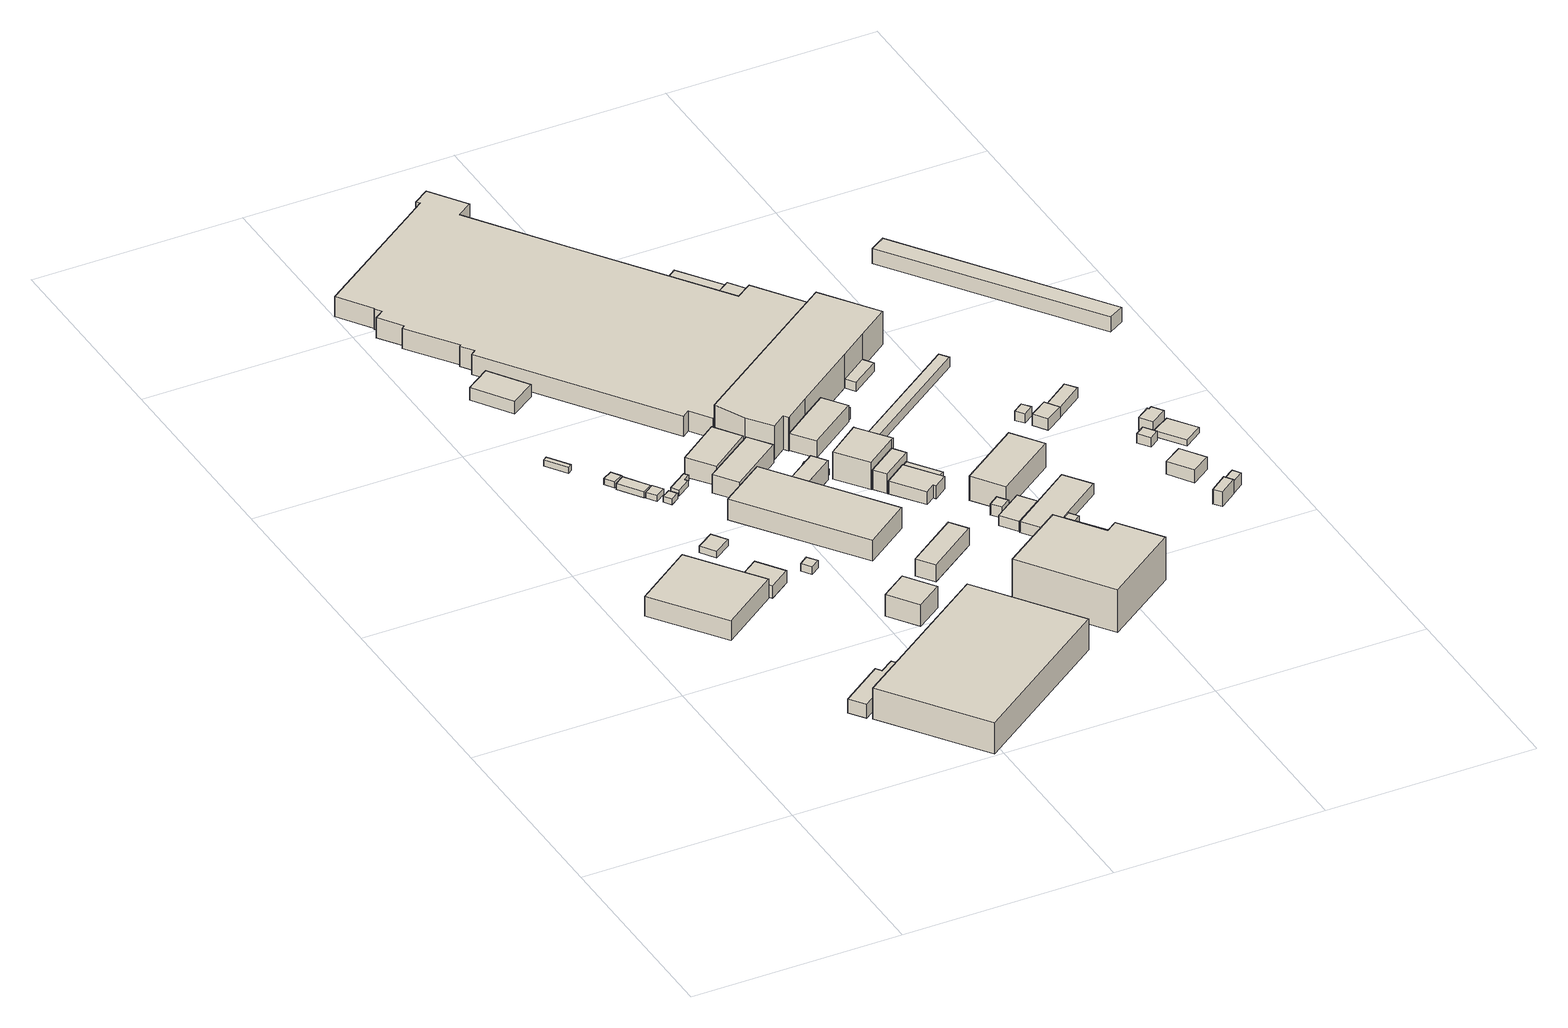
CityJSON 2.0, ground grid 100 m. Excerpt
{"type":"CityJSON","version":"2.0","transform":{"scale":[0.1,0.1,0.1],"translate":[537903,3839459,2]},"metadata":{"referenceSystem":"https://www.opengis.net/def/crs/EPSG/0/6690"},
"CityObjects":{
"building1":{"type":"Building","attributes":{"計測周辺長":151.39,"1/2500図郭":34,"区名":"西淀川区","町丁目名称":"中島２丁目","街区番号":9,"class":"3001","usage":"431","measuredHeight":9.9,"storeysAboveGround":1,"BuildingDetailAttribute.buildingRoofEdgeArea":1424.56,"BuildingDetailAttribute.buildingStructureType":"610","BuildingDetailAttribute.buildingStructureOrgType":"2","BuildingDetailAttribute.detailedUsage":"1720","BuildingDetailAttribute.specifiedBuildingCoverageRate":0.6,"BuildingDetailAttribute.surveyYear":2017,"BuildingHighTideRiskAttribute.description":"1","BuildingHighTideRiskAttribute.rank":"2","BuildingHighTideRiskAttribute.depth":2.46,"BuildingIDAttribute.prefecture":"27","BuildingIDAttribute.city":"27113"},"geometry":[{"type":"Solid","lod":"1","boundaries":[[[[0,1,2,3,4,5]],[[4,6,7,5]],[[3,8,6,4]],[[2,9,8,3]],[[1,10,9,2]],[[0,11,10,1]],[[5,7,11,0]],[[6,8,9,10,11,7]]]]}]},
"building2":{"type":"Building","attributes":{"計測周辺長":98.27,"1/2500図郭":34,"区名":"西淀川区","町丁目名称":"中島２丁目","街区番号":9,"class":"3001","usage":"431","measuredHeight":7,"storeysAboveGround":2,"BuildingDetailAttribute.buildingRoofEdgeArea":307.87,"BuildingDetailAttribute.buildingStructureType":"610","BuildingDetailAttribute.buildingStructureOrgType":"2","BuildingDetailAttribute.detailedUsage":"1720","BuildingDetailAttribute.specifiedBuildingCoverageRate":0.6,"BuildingDetailAttribute.surveyYear":2017,"BuildingHighTideRiskAttribute.description":"1","BuildingHighTideRiskAttribute.rank":"2","BuildingHighTideRiskAttribute.depth":2.89,"BuildingIDAttribute.prefecture":"27","BuildingIDAttribute.city":"27113"},"geometry":[{"type":"Solid","lod":"1","boundaries":[[[[12,13,14,15,16,17]],[[16,18,19,17]],[[15,20,18,16]],[[14,21,20,15]],[[13,22,21,14]],[[12,23,22,13]],[[17,19,23,12]],[[18,20,21,22,23,19]]]]}]},
"building3":{"type":"Building","attributes":{"計測周辺長":28.33,"1/2500図郭":34,"区名":"西淀川区","町丁目名称":"中島２丁目","街区番号":9,"class":"3003","usage":"431","measuredHeight":5.4,"storeysAboveGround":1,"BuildingDetailAttribute.buildingRoofEdgeArea":43.16,"BuildingDetailAttribute.buildingStructureType":"610","BuildingDetailAttribute.buildingStructureOrgType":"2","BuildingDetailAttribute.detailedUsage":"1720","BuildingDetailAttribute.specifiedBuildingCoverageRate":0.6,"BuildingDetailAttribute.surveyYear":2017,"BuildingHighTideRiskAttribute.description":"1","BuildingHighTideRiskAttribute.rank":"2","BuildingHighTideRiskAttribute.depth":2.41,"BuildingIDAttribute.prefecture":"27","BuildingIDAttribute.city":"27113"},"geometry":[{"type":"Solid","lod":"1","boundaries":[[[[24,25,26,27]],[[26,28,29,27]],[[25,30,28,26]],[[24,31,30,25]],[[27,29,31,24]],[[28,30,31,29]]]]}]},
"building4":{"type":"Building","attributes":{"class":"3003","BuildingDetailAttribute.specifiedBuildingCoverageRate":0.6,"BuildingDetailAttribute.surveyYear":2017,"BuildingHighTideRiskAttribute.description":"1","BuildingHighTideRiskAttribute.rank":"2","BuildingHighTideRiskAttribute.depth":2.44,"BuildingIDAttribute.prefecture":"27","BuildingIDAttribute.city":"27113"},"geometry":[{"type":"Solid","lod":"1","boundaries":[[[[32,33,34,35]],[[34,36,37,35]],[[33,38,36,34]],[[32,39,38,33]],[[35,37,39,32]],[[36,38,39,37]]]]}]},
"building5":{"type":"Building","attributes":{"class":"3003","measuredHeight":6.2,"BuildingDetailAttribute.specifiedBuildingCoverageRate":0.6,"BuildingDetailAttribute.surveyYear":2017,"BuildingHighTideRiskAttribute.description":"1","BuildingHighTideRiskAttribute.rank":"2","BuildingHighTideRiskAttribute.depth":2.43,"BuildingIDAttribute.prefecture":"27","BuildingIDAttribute.city":"27113"},"geometry":[{"type":"Solid","lod":"1","boundaries":[[[[40,41,42,43]],[[42,44,45,43]],[[41,46,44,42]],[[40,47,46,41]],[[43,45,47,40]],[[44,46,47,45]]]]}]},
"building6":{"type":"Building","attributes":{"計測周辺長":37,"1/2500図郭":34,"区名":"西淀川区","町丁目名称":"中島２丁目","街区番号":9,"class":"3001","usage":"401","measuredHeight":3.3,"storeysAboveGround":1,"BuildingDetailAttribute.buildingRoofEdgeArea":84.73,"BuildingDetailAttribute.buildingStructureType":"610","BuildingDetailAttribute.buildingStructureOrgType":"2","BuildingDetailAttribute.detailedUsage":"1310","BuildingDetailAttribute.specifiedBuildingCoverageRate":0.6,"BuildingDetailAttribute.surveyYear":2017,"BuildingHighTideRiskAttribute.description":"1","BuildingHighTideRiskAttribute.rank":"2","BuildingHighTideRiskAttribute.depth":2.59,"BuildingIDAttribute.prefecture":"27","BuildingIDAttribute.city":"27113"},"geometry":[{"type":"Solid","lod":"1","boundaries":[[[[48,49,50,51]],[[50,52,53,51]],[[49,54,52,50]],[[48,55,54,49]],[[51,53,55,48]],[[52,54,55,53]]]]}]},
"building7":{"type":"Building","attributes":{"class":"3001","BuildingDetailAttribute.specifiedBuildingCoverageRate":0.6,"BuildingDetailAttribute.surveyYear":2017,"BuildingHighTideRiskAttribute.description":"1","BuildingHighTideRiskAttribute.rank":"2","BuildingHighTideRiskAttribute.depth":2.64,"BuildingIDAttribute.prefecture":"27","BuildingIDAttribute.city":"27113"},"geometry":[{"type":"Solid","lod":"1","boundaries":[[[[56,57,58,59]],[[58,60,61,59]],[[57,62,60,58]],[[56,63,62,57]],[[59,61,63,56]],[[60,62,63,61]]]]}]},
"building8":{"type":"Building","attributes":{"class":"3001","BuildingDetailAttribute.specifiedBuildingCoverageRate":0.6,"BuildingDetailAttribute.surveyYear":2017,"BuildingHighTideRiskAttribute.description":"1","BuildingHighTideRiskAttribute.rank":"2","BuildingHighTideRiskAttribute.depth":2.61,"BuildingIDAttribute.prefecture":"27","BuildingIDAttribute.city":"27113"},"geometry":[{"type":"Solid","lod":"1","boundaries":[[[[64,65,66,67]],[[66,68,69,67]],[[65,70,68,66]],[[64,71,70,65]],[[67,69,71,64]],[[68,70,71,69]]]]}]},
"building9":{"type":"Building","attributes":{"class":"3001","BuildingDetailAttribute.specifiedBuildingCoverageRate":0.6,"BuildingDetailAttribute.surveyYear":2017,"BuildingHighTideRiskAttribute.description":"1","BuildingHighTideRiskAttribute.rank":"2","BuildingHighTideRiskAttribute.depth":2.65,"BuildingIDAttribute.prefecture":"27","BuildingIDAttribute.city":"27113"},"geometry":[{"type":"Solid","lod":"1","boundaries":[[[[72,73,74,75]],[[74,76,77,75]],[[73,78,76,74]],[[72,79,78,73]],[[75,77,79,72]],[[76,78,79,77]]]]}]},
"building10":{"type":"Building","attributes":{"class":"3001","BuildingDetailAttribute.specifiedBuildingCoverageRate":0.6,"BuildingDetailAttribute.surveyYear":2017,"BuildingHighTideRiskAttribute.description":"1","BuildingHighTideRiskAttribute.rank":"2","BuildingHighTideRiskAttribute.depth":2.61,"BuildingIDAttribute.prefecture":"27","BuildingIDAttribute.city":"27113"},"geometry":[{"type":"Solid","lod":"1","boundaries":[[[[80,81,82,83]],[[82,84,85,83]],[[81,86,84,82]],[[80,87,86,81]],[[83,85,87,80]],[[84,86,87,85]]]]}]},
"building11":{"type":"Building","attributes":{"計測周辺長":288.62,"1/2500図郭":34,"区名":"西淀川区","町丁目名称":"中島２丁目","街区番号":9,"class":"3002","usage":"431","measuredHeight":15.7,"storeysAboveGround":2,"BuildingDetailAttribute.buildingRoofEdgeArea":4988.02,"BuildingDetailAttribute.buildingStructureType":"610","BuildingDetailAttribute.buildingStructureOrgType":"2","BuildingDetailAttribute.detailedUsage":"1720","BuildingDetailAttribute.specifiedBuildingCoverageRate":0.6,"BuildingDetailAttribute.surveyYear":2017,"BuildingHighTideRiskAttribute.description":"1","BuildingHighTideRiskAttribute.rank":"2","BuildingHighTideRiskAttribute.depth":2.78,"BuildingIDAttribute.prefecture":"27","BuildingIDAttribute.city":"27113"},"geometry":[{"type":"Solid","lod":"1","boundaries":[[[[88,89,90,91]],[[90,92,93,91]],[[89,94,92,90]],[[88,95,94,89]],[[91,93,95,88]],[[92,94,95,93]]]]}]},
"building12":{"type":"Building","attributes":{"class":"3001","BuildingDetailAttribute.specifiedBuildingCoverageRate":0.6,"BuildingDetailAttribute.surveyYear":2017,"BuildingHighTideRiskAttribute.description":"1","BuildingHighTideRiskAttribute.rank":"2","BuildingHighTideRiskAttribute.depth":2.65,"BuildingIDAttribute.prefecture":"27","BuildingIDAttribute.city":"27113"},"geometry":[{"type":"Solid","lod":"1","boundaries":[[[[96,97,98,99]],[[98,100,101,99]],[[97,102,100,98]],[[96,103,102,97]],[[99,101,103,96]],[[100,102,103,101]]]]}]},
"building13":{"type":"Building","attributes":{"class":"3001","BuildingDetailAttribute.specifiedBuildingCoverageRate":0.6,"BuildingDetailAttribute.surveyYear":2017,"BuildingHighTideRiskAttribute.description":"1","BuildingHighTideRiskAttribute.rank":"2","BuildingHighTideRiskAttribute.depth":2.63,"BuildingIDAttribute.prefecture":"27","BuildingIDAttribute.city":"27113"},"geometry":[{"type":"Solid","lod":"1","boundaries":[[[[104,105,106,107]],[[106,108,109,107]],[[105,110,108,106]],[[104,111,110,105]],[[107,109,111,104]],[[108,110,111,109]]]]}]},
"building14":{"type":"Building","attributes":{"class":"3003","measuredHeight":6.4,"BuildingDetailAttribute.specifiedBuildingCoverageRate":0.6,"BuildingDetailAttribute.surveyYear":2017,"BuildingHighTideRiskAttribute.description":"1","BuildingHighTideRiskAttribute.rank":"2","BuildingHighTideRiskAttribute.depth":2.16,"BuildingIDAttribute.prefecture":"27","BuildingIDAttribute.city":"27113"},"geometry":[{"type":"Solid","lod":"1","boundaries":[[[[112,113,114,115]],[[114,116,117,115]],[[113,118,116,114]],[[112,119,118,113]],[[115,117,119,112]],[[116,118,119,117]]]]}]},
"building15":{"type":"Building","attributes":{"class":"3001","measuredHeight":3.8,"BuildingDetailAttribute.specifiedBuildingCoverageRate":0.6,"BuildingDetailAttribute.surveyYear":2017,"BuildingHighTideRiskAttribute.description":"1","BuildingHighTideRiskAttribute.rank":"2","BuildingHighTideRiskAttribute.depth":2.48,"BuildingIDAttribute.prefecture":"27","BuildingIDAttribute.city":"27113"},"geometry":[{"type":"Solid","lod":"1","boundaries":[[[[120,121,122,123]],[[122,124,125,123]],[[121,126,124,122]],[[120,127,126,121]],[[123,125,127,120]],[[124,126,127,125]]]]}]},
"building16":{"type":"Building","attributes":{"class":"3001","BuildingDetailAttribute.specifiedBuildingCoverageRate":0.6,"BuildingDetailAttribute.surveyYear":2017,"BuildingHighTideRiskAttribute.description":"1","BuildingHighTideRiskAttribute.rank":"2","BuildingHighTideRiskAttribute.depth":2.27,"BuildingIDAttribute.prefecture":"27","BuildingIDAttribute.city":"27113"},"geometry":[{"type":"Solid","lod":"1","boundaries":[[[[128,129,130,131,132,133]],[[132,134,135,133]],[[131,136,134,132]],[[130,137,136,131]],[[129,138,137,130]],[[128,139,138,129]],[[133,135,139,128]],[[134,136,137,138,139,135]]]]}]},
"building17":{"type":"Building","attributes":{"class":"3001","measuredHeight":11,"BuildingDetailAttribute.specifiedBuildingCoverageRate":0.6,"BuildingDetailAttribute.surveyYear":2017,"BuildingHighTideRiskAttribute.description":"1","BuildingHighTideRiskAttribute.rank":"2","BuildingHighTideRiskAttribute.depth":2.85,"BuildingIDAttribute.prefecture":"27","BuildingIDAttribute.city":"27113"},"geometry":[{"type":"Solid","lod":"1","boundaries":[[[[140,141,142,143]],[[142,144,145,143]],[[141,146,144,142]],[[140,147,146,141]],[[143,145,147,140]],[[144,146,147,145]]]]}]},
"building18":{"type":"Building","attributes":{"class":"3001","measuredHeight":5.4,"BuildingDetailAttribute.specifiedBuildingCoverageRate":0.6,"BuildingDetailAttribute.surveyYear":2017,"BuildingHighTideRiskAttribute.description":"1","BuildingHighTideRiskAttribute.rank":"2","BuildingHighTideRiskAttribute.depth":2.86,"BuildingIDAttribute.prefecture":"27","BuildingIDAttribute.city":"27113"},"geometry":[{"type":"Solid","lod":"1","boundaries":[[[[148,149,150,151]],[[150,152,153,151]],[[149,154,152,150]],[[148,155,154,149]],[[151,153,155,148]],[[152,154,155,153]]]]}]},
"building19":{"type":"Building","attributes":{"計測周辺長":81.95,"1/2500図郭":34,"区名":"西淀川区","町丁目名称":"中島２丁目","街区番号":8,"class":"3001","usage":"441","measuredHeight":9.9,"storeysAboveGround":2,"BuildingDetailAttribute.buildingRoofEdgeArea":393.52,"BuildingDetailAttribute.buildingStructureType":"610","BuildingDetailAttribute.buildingStructureOrgType":"2","BuildingDetailAttribute.detailedUsage":"1520","BuildingDetailAttribute.specifiedBuildingCoverageRate":0.6,"BuildingDetailAttribute.surveyYear":2017,"BuildingHighTideRiskAttribute.description":"1","BuildingHighTideRiskAttribute.rank":"2","BuildingHighTideRiskAttribute.depth":2.62,"BuildingIDAttribute.prefecture":"27","BuildingIDAttribute.city":"27113"},"geometry":[{"type":"Solid","lod":"1","boundaries":[[[[156,157,158,159]],[[158,160,161,159]],[[157,162,160,158]],[[156,163,162,157]],[[159,161,163,156]],[[160,162,163,161]]]]}]},
"building20":{"type":"Building","attributes":{"計測周辺長":190.75,"1/2500図郭":34,"区名":"西淀川区","町丁目名称":"中島２丁目","街区番号":8,"class":"3002","usage":"441","measuredHeight":10.5,"storeysAboveGround":1,"BuildingDetailAttribute.buildingRoofEdgeArea":1856.32,"BuildingDetailAttribute.buildingStructureType":"610","BuildingDetailAttribute.buildingStructureOrgType":"2","BuildingDetailAttribute.detailedUsage":"1510","BuildingDetailAttribute.specifiedBuildingCoverageRate":0.6,"BuildingDetailAttribute.surveyYear":2017,"BuildingHighTideRiskAttribute.description":"1","BuildingHighTideRiskAttribute.rank":"2","BuildingHighTideRiskAttribute.depth":2.52,"BuildingIDAttribute.prefecture":"27","BuildingIDAttribute.city":"27113"},"geometry":[{"type":"Solid","lod":"1","boundaries":[[[[164,165,166,167]],[[166,168,169,167]],[[165,170,168,166]],[[164,171,170,165]],[[167,169,171,164]],[[168,170,171,169]]]]}]},
"building21":{"type":"Building","attributes":{"class":"3001","measuredHeight":9.4,"BuildingDetailAttribute.specifiedBuildingCoverageRate":0.6,"BuildingDetailAttribute.surveyYear":2017,"BuildingHighTideRiskAttribute.description":"1","BuildingHighTideRiskAttribute.rank":"2","BuildingHighTideRiskAttribute.depth":2.38,"BuildingIDAttribute.prefecture":"27","BuildingIDAttribute.city":"27113"},"geometry":[{"type":"Solid","lod":"1","boundaries":[[[[172,173,174,175]],[[174,176,177,175]],[[173,178,176,174]],[[172,179,178,173]],[[175,177,179,172]],[[176,178,179,177]]]]}]},
"building22":{"type":"Building","attributes":{"計測周辺長":50.7,"1/2500図郭":34,"区名":"西淀川区","町丁目名称":"中島２丁目","街区番号":8,"class":"3001","usage":"441","measuredHeight":9.9,"storeysAboveGround":3,"BuildingDetailAttribute.buildingRoofEdgeArea":138.77,"BuildingDetailAttribute.buildingStructureType":"610","BuildingDetailAttribute.buildingStructureOrgType":"2","BuildingDetailAttribute.detailedUsage":"1510","BuildingDetailAttribute.specifiedBuildingCoverageRate":0.6,"BuildingDetailAttribute.surveyYear":2017,"BuildingHighTideRiskAttribute.description":"1","BuildingHighTideRiskAttribute.rank":"2","BuildingHighTideRiskAttribute.depth":2.56,"BuildingIDAttribute.prefecture":"27","BuildingIDAttribute.city":"27113"},"geometry":[{"type":"Solid","lod":"1","boundaries":[[[[180,181,182,183]],[[182,184,185,183]],[[181,186,184,182]],[[180,187,186,181]],[[183,185,187,180]],[[184,186,187,185]]]]}]},
"building23":{"type":"Building","attributes":{"class":"3003","measuredHeight":8.7,"BuildingDetailAttribute.specifiedBuildingCoverageRate":0.6,"BuildingDetailAttribute.surveyYear":2017,"BuildingHighTideRiskAttribute.description":"1","BuildingHighTideRiskAttribute.rank":"2","BuildingHighTideRiskAttribute.depth":2.46,"BuildingIDAttribute.prefecture":"27","BuildingIDAttribute.city":"27113"},"geometry":[{"type":"Solid","lod":"1","boundaries":[[[[188,189,190,191]],[[190,192,193,191]],[[189,194,192,190]],[[188,195,194,189]],[[191,193,195,188]],[[192,194,195,193]]]]}]},
"building24":{"type":"Building","attributes":{"class":"3003","BuildingDetailAttribute.specifiedBuildingCoverageRate":0.6,"BuildingDetailAttribute.surveyYear":2017,"BuildingHighTideRiskAttribute.description":"1","BuildingHighTideRiskAttribute.rank":"2","BuildingHighTideRiskAttribute.depth":2.72,"BuildingIDAttribute.prefecture":"27","BuildingIDAttribute.city":"27113"},"geometry":[{"type":"Solid","lod":"1","boundaries":[[[[196,197,198,199]],[[198,200,201,199]],[[197,202,200,198]],[[196,203,202,197]],[[199,201,203,196]],[[200,202,203,201]]]]}]},
"building25":{"type":"Building","attributes":{"計測周辺長":584.97,"1/2500図郭":34,"区名":"西淀川区","町丁目名称":"中島２丁目","街区番号":8,"class":"3001","usage":"441","measuredHeight":10.1,"storeysAboveGround":1,"BuildingDetailAttribute.buildingRoofEdgeArea":16325.44,"BuildingDetailAttribute.buildingStructureType":"610","BuildingDetailAttribute.buildingStructureOrgType":"2","BuildingDetailAttribute.detailedUsage":"1520","BuildingDetailAttribute.specifiedBuildingCoverageRate":0.6,"BuildingDetailAttribute.surveyYear":2017,"BuildingHighTideRiskAttribute.description":"1","BuildingHighTideRiskAttribute.rank":"2","BuildingHighTideRiskAttribute.depth":2.66,"BuildingIDAttribute.prefecture":"27","BuildingIDAttribute.city":"27113"},"geometry":[{"type":"Solid","lod":"1","boundaries":[[[[204,205,206,207,208,209,210,211,212,213,214,215,216,217,218,219,220,221,222,223,224,225,226,227,228,229,230]],[[229,231,232,230]],[[228,233,231,229]],[[227,234,233,228]],[[226,235,234,227]],[[225,236,235,226]],[[224,237,236,225]],[[223,238,237,224]],[[222,239,238,223]],[[221,240,239,222]],[[220,241,240,221]],[[219,242,241,220]],[[218,243,242,219]],[[217,244,243,218]],[[216,245,244,217]],[[215,246,245,216]],[[214,247,246,215]],[[213,248,247,214]],[[212,249,248,213]],[[211,250,249,212]],[[210,251,250,211]],[[209,252,251,210]],[[208,253,252,209]],[[207,254,253,208]],[[206,255,254,207]],[[205,256,255,206]],[[204,257,256,205]],[[230,232,257,204]],[[231,233,234,235,236,237,238,239,240,241,242,243,244,245,246,247,248,249,250,251,252,253,254,255,256,257,232]]]]}]},
"building26":{"type":"Building","attributes":{"計測周辺長":76.96,"1/2500図郭":34,"区名":"西淀川区","町丁目名称":"中島２丁目","街区番号":8,"class":"3002","usage":"441","measuredHeight":13.9,"storeysAboveGround":3,"BuildingDetailAttribute.buildingRoofEdgeArea":369.88,"BuildingDetailAttribute.buildingStructureType":"610","BuildingDetailAttribute.buildingStructureOrgType":"2","BuildingDetailAttribute.detailedUsage":"1424","BuildingDetailAttribute.specifiedBuildingCoverageRate":0.6,"BuildingDetailAttribute.surveyYear":2017,"BuildingHighTideRiskAttribute.description":"1","BuildingHighTideRiskAttribute.rank":"2","BuildingHighTideRiskAttribute.depth":2.48,"BuildingIDAttribute.prefecture":"27","BuildingIDAttribute.city":"27113"},"geometry":[{"type":"Solid","lod":"1","boundaries":[[[[258,259,260,261,262,263,264]],[[263,265,266,264]],[[262,267,265,263]],[[261,268,267,262]],[[260,269,268,261]],[[259,270,269,260]],[[258,271,270,259]],[[264,266,271,258]],[[265,267,268,269,270,271,266]]]]}]},
"building27":{"type":"Building","attributes":{"計測周辺長":90.44,"1/2500図郭":34,"区名":"西淀川区","町丁目名称":"中島２丁目","街区番号":8,"class":"3001","usage":"441","measuredHeight":9.9,"storeysAboveGround":1,"BuildingDetailAttribute.buildingRoofEdgeArea":413.69,"BuildingDetailAttribute.buildingStructureType":"610","BuildingDetailAttribute.buildingStructureOrgType":"2","BuildingDetailAttribute.detailedUsage":"1424","BuildingDetailAttribute.specifiedBuildingCoverageRate":0.6,"BuildingDetailAttribute.surveyYear":2017,"BuildingHighTideRiskAttribute.description":"1","BuildingHighTideRiskAttribute.rank":"2","BuildingHighTideRiskAttribute.depth":2.42,"BuildingIDAttribute.prefecture":"27","BuildingIDAttribute.city":"27113"},"geometry":[{"type":"Solid","lod":"1","boundaries":[[[[272,273,274,275]],[[274,276,277,275]],[[273,278,276,274]],[[272,279,278,273]],[[275,277,279,272]],[[276,278,279,277]]]]}]},
"building28":{"type":"Building","attributes":{"class":"3001","measuredHeight":8.6,"BuildingDetailAttribute.specifiedBuildingCoverageRate":0.6,"BuildingDetailAttribute.surveyYear":2017,"BuildingHighTideRiskAttribute.description":"1","BuildingHighTideRiskAttribute.rank":"2","BuildingHighTideRiskAttribute.depth":2.88,"BuildingIDAttribute.prefecture":"27","BuildingIDAttribute.city":"27113"},"geometry":[{"type":"Solid","lod":"1","boundaries":[[[[280,281,282,283,284]],[[283,285,286,284]],[[282,287,285,283]],[[281,288,287,282]],[[280,289,288,281]],[[284,286,289,280]],[[285,287,288,289,286]]]]}]},
"building29":{"type":"Building","attributes":{"計測周辺長":90.44,"1/2500図郭":34,"区名":"西淀川区","町丁目名称":"中島２丁目","街区番号":8,"class":"3001","usage":"441","measuredHeight":6.5,"storeysAboveGround":1,"BuildingDetailAttribute.buildingRoofEdgeArea":413.69,"BuildingDetailAttribute.buildingStructureType":"610","BuildingDetailAttribute.buildingStructureOrgType":"2","BuildingDetailAttribute.detailedUsage":"1424","BuildingDetailAttribute.specifiedBuildingCoverageRate":0.6,"BuildingDetailAttribute.surveyYear":2017,"BuildingHighTideRiskAttribute.description":"1","BuildingHighTideRiskAttribute.rank":"2","BuildingHighTideRiskAttribute.depth":2.48,"BuildingIDAttribute.prefecture":"27","BuildingIDAttribute.city":"27113"},"geometry":[{"type":"Solid","lod":"1","boundaries":[[[[290,291,292,293,294,295,296,297]],[[296,298,299,297]],[[295,300,298,296]],[[294,301,300,295]],[[293,302,301,294]],[[292,303,302,293]],[[291,304,303,292]],[[290,305,304,291]],[[297,299,305,290]],[[298,300,301,302,303,304,305,299]]]]}]},
"building30":{"type":"Building","attributes":{"計測周辺長":187.7,"1/2500図郭":34,"区名":"西淀川区","町丁目名称":"中島２丁目","街区番号":8,"class":"3001","usage":"441","measuredHeight":21.8,"storeysAboveGround":2,"BuildingDetailAttribute.buildingRoofEdgeArea":2020.12,"BuildingDetailAttribute.buildingStructureType":"610","BuildingDetailAttribute.buildingStructureOrgType":"2","BuildingDetailAttribute.detailedUsage":"1510","BuildingDetailAttribute.specifiedBuildingCoverageRate":0.6,"BuildingDetailAttribute.surveyYear":2017,"BuildingHighTideRiskAttribute.description":"1","BuildingHighTideRiskAttribute.rank":"2","BuildingHighTideRiskAttribute.depth":2.85,"BuildingIDAttribute.prefecture":"27","BuildingIDAttribute.city":"27113"},"geometry":[{"type":"Solid","lod":"1","boundaries":[[[[306,307,308,309,310,311]],[[310,312,313,311]],[[309,314,312,310]],[[308,315,314,309]],[[307,316,315,308]],[[306,317,316,307]],[[311,313,317,306]],[[312,314,315,316,317,313]]]]}]},
"building31":{"type":"Building","attributes":{"計測周辺長":90.44,"1/2500図郭":34,"区名":"西淀川区","町丁目名称":"中島２丁目","街区番号":8,"class":"3003","usage":"441","measuredHeight":6,"storeysAboveGround":1,"BuildingDetailAttribute.buildingRoofEdgeArea":413.69,"BuildingDetailAttribute.buildingStructureType":"610","BuildingDetailAttribute.buildingStructureOrgType":"2","BuildingDetailAttribute.detailedUsage":"1424","BuildingDetailAttribute.specifiedBuildingCoverageRate":0.6,"BuildingDetailAttribute.surveyYear":2017,"BuildingHighTideRiskAttribute.description":"1","BuildingHighTideRiskAttribute.rank":"2","BuildingHighTideRiskAttribute.depth":2.56,"BuildingIDAttribute.prefecture":"27","BuildingIDAttribute.city":"27113"},"geometry":[{"type":"Solid","lod":"1","boundaries":[[[[318,319,297,296]],[[297,320,321,296]],[[319,322,320,297]],[[318,323,322,319]],[[296,321,323,318]],[[320,322,323,321]]]]}]},
"building32":{"type":"Building","attributes":{"class":"3001","measuredHeight":5.7,"BuildingDetailAttribute.specifiedBuildingCoverageRate":0.6,"BuildingDetailAttribute.surveyYear":2017,"BuildingHighTideRiskAttribute.description":"1","BuildingHighTideRiskAttribute.rank":"2","BuildingHighTideRiskAttribute.depth":2.5,"BuildingIDAttribute.prefecture":"27","BuildingIDAttribute.city":"27113"},"geometry":[{"type":"Solid","lod":"1","boundaries":[[[[324,325,326,327]],[[326,328,329,327]],[[325,330,328,326]],[[324,331,330,325]],[[327,329,331,324]],[[328,330,331,329]]]]}]},
"building33":{"type":"Building","attributes":{"class":"3003","measuredHeight":5.9,"BuildingDetailAttribute.specifiedBuildingCoverageRate":0.6,"BuildingDetailAttribute.surveyYear":2017,"BuildingHighTideRiskAttribute.description":"1","BuildingHighTideRiskAttribute.rank":"2","BuildingHighTideRiskAttribute.depth":2.89,"BuildingIDAttribute.prefecture":"27","BuildingIDAttribute.city":"27113"},"geometry":[{"type":"Solid","lod":"1","boundaries":[[[[332,333,334,335]],[[334,336,337,335]],[[333,338,336,334]],[[332,339,338,333]],[[335,337,339,332]],[[336,338,339,337]]]]}]},
"building34":{"type":"Building","attributes":{"class":"3001","measuredHeight":5.2,"BuildingDetailAttribute.specifiedBuildingCoverageRate":0.6,"BuildingDetailAttribute.surveyYear":2017,"BuildingHighTideRiskAttribute.description":"1","BuildingHighTideRiskAttribute.rank":"2","BuildingHighTideRiskAttribute.depth":2.31,"BuildingIDAttribute.prefecture":"27","BuildingIDAttribute.city":"27113"},"geometry":[{"type":"Solid","lod":"1","boundaries":[[[[340,341,342,343]],[[342,344,345,343]],[[341,346,344,342]],[[340,347,346,341]],[[343,345,347,340]],[[344,346,347,345]]]]}]},
"building35":{"type":"Building","attributes":{"計測周辺長":265.63,"1/2500図郭":34,"区名":"西淀川区","町丁目名称":"中島２丁目","街区番号":8,"class":"3002","usage":"441","measuredHeight":17,"storeysAboveGround":2,"BuildingDetailAttribute.buildingRoofEdgeArea":3125.59,"BuildingDetailAttribute.buildingStructureType":"610","BuildingDetailAttribute.buildingStructureOrgType":"2","BuildingDetailAttribute.detailedUsage":"1520","BuildingDetailAttribute.specifiedBuildingCoverageRate":0.6,"BuildingDetailAttribute.surveyYear":2017,"BuildingHighTideRiskAttribute.description":"1","BuildingHighTideRiskAttribute.rank":"3","BuildingHighTideRiskAttribute.depth":3.31,"BuildingIDAttribute.prefecture":"27","BuildingIDAttribute.city":"27113"},"geometry":[{"type":"Solid","lod":"1","boundaries":[[[[348,349,350,351,352,353,354,355,356,357,358,359]],[[358,360,361,359]],[[357,362,360,358]],[[356,363,362,357]],[[355,364,363,356]],[[354,365,364,355]],[[353,366,365,354]],[[352,367,366,353]],[[351,368,367,352]],[[350,369,368,351]],[[349,370,369,350]],[[348,371,370,349]],[[359,361,371,348]],[[360,362,363,364,365,366,367,368,369,370,371,361]]]]}]},
"building36":{"type":"Building","attributes":{"class":"3001","measuredHeight":5.7,"BuildingDetailAttribute.specifiedBuildingCoverageRate":0.6,"BuildingDetailAttribute.surveyYear":2017,"BuildingHighTideRiskAttribute.description":"1","BuildingHighTideRiskAttribute.rank":"2","BuildingHighTideRiskAttribute.depth":2.56,"BuildingIDAttribute.prefecture":"27","BuildingIDAttribute.city":"27113"},"geometry":[{"type":"Solid","lod":"1","boundaries":[[[[372,373,374,375,376,377,378,379]],[[378,380,381,379]],[[377,382,380,378]],[[376,383,382,377]],[[375,384,383,376]],[[374,385,384,375]],[[373,386,385,374]],[[372,387,386,373]],[[379,381,387,372]],[[380,382,383,384,385,386,387,381]]]]}]},
"building37":{"type":"Building","attributes":{"class":"3003","measuredHeight":4.9,"BuildingDetailAttribute.specifiedBuildingCoverageRate":0.6,"BuildingDetailAttribute.surveyYear":2017,"BuildingHighTideRiskAttribute.description":"1","BuildingHighTideRiskAttribute.rank":"2","BuildingHighTideRiskAttribute.depth":2.49,"BuildingIDAttribute.prefecture":"27","BuildingIDAttribute.city":"27113"},"geometry":[{"type":"Solid","lod":"1","boundaries":[[[[388,389,390,391]],[[390,392,393,391]],[[389,394,392,390]],[[388,395,394,389]],[[391,393,395,388]],[[392,394,395,393]]]]}]},
"building38":{"type":"Building","attributes":{"計測周辺長":107.36,"1/2500図郭":34,"区名":"西淀川区","町丁目名称":"中島２丁目","街区番号":8,"class":"3001","usage":"441","measuredHeight":12.2,"storeysAboveGround":1,"BuildingDetailAttribute.buildingRoofEdgeArea":631.44,"BuildingDetailAttribute.buildingStructureType":"610","BuildingDetailAttribute.buildingStructureOrgType":"2","BuildingDetailAttribute.detailedUsage":"1510","BuildingDetailAttribute.specifiedBuildingCoverageRate":0.6,"BuildingDetailAttribute.surveyYear":2017,"BuildingHighTideRiskAttribute.description":"1","BuildingHighTideRiskAttribute.rank":"2","BuildingHighTideRiskAttribute.depth":2.58,"BuildingIDAttribute.prefecture":"27","BuildingIDAttribute.city":"27113"},"geometry":[{"type":"Solid","lod":"1","boundaries":[[[[396,397,398,399]],[[398,400,401,399]],[[397,402,400,398]],[[396,403,402,397]],[[399,401,403,396]],[[400,402,403,401]]]]}]},
"building39":{"type":"Building","attributes":{"class":"3001","measuredHeight":6,"BuildingDetailAttribute.specifiedBuildingCoverageRate":0.6,"BuildingDetailAttribute.surveyYear":2017,"BuildingHighTideRiskAttribute.description":"1","BuildingHighTideRiskAttribute.rank":"2","BuildingHighTideRiskAttribute.depth":2.57,"BuildingIDAttribute.prefecture":"27","BuildingIDAttribute.city":"27113"},"geometry":[{"type":"Solid","lod":"1","boundaries":[[[[404,405,406,407]],[[406,408,409,407]],[[405,410,408,406]],[[404,411,410,405]],[[407,409,411,404]],[[408,410,411,409]]]]}]},
"building40":{"type":"Building","attributes":{"計測周辺長":162.32,"1/2500図郭":34,"区名":"西淀川区","町丁目名称":"中島２丁目","街区番号":8,"class":"3003","usage":"441","measuredHeight":4.9,"storeysAboveGround":2,"BuildingDetailAttribute.buildingRoofEdgeArea":389.81,"BuildingDetailAttribute.buildingStructureType":"610","BuildingDetailAttribute.buildingStructureOrgType":"2","BuildingDetailAttribute.detailedUsage":"1424","BuildingDetailAttribute.specifiedBuildingCoverageRate":0.6,"BuildingDetailAttribute.surveyYear":2017,"BuildingHighTideRiskAttribute.description":"1","BuildingHighTideRiskAttribute.rank":"2","BuildingHighTideRiskAttribute.depth":2.78,"BuildingIDAttribute.prefecture":"27","BuildingIDAttribute.city":"27113"},"geometry":[{"type":"Solid","lod":"1","boundaries":[[[[263,412,413,264]],[[413,414,415,264]],[[412,416,414,413]],[[263,417,416,412]],[[264,415,417,263]],[[414,416,417,415]]]]}]},
"building41":{"type":"Building","attributes":{"計測周辺長":38.99,"1/2500図郭":34,"区名":"西淀川区","町丁目名称":"中島２丁目","街区番号":8,"class":"3001","usage":"441","measuredHeight":7.8,"storeysAboveGround":2,"BuildingDetailAttribute.buildingRoofEdgeArea":94.51,"BuildingDetailAttribute.buildingStructureType":"610","BuildingDetailAttribute.buildingStructureOrgType":"2","BuildingDetailAttribute.detailedUsage":"1520","BuildingDetailAttribute.specifiedBuildingCoverageRate":0.6,"BuildingDetailAttribute.surveyYear":2017,"BuildingHighTideRiskAttribute.description":"1","BuildingHighTideRiskAttribute.rank":"2","BuildingHighTideRiskAttribute.depth":2.66,"BuildingIDAttribute.prefecture":"27","BuildingIDAttribute.city":"27113"},"geometry":[{"type":"MultiSurface","lod":"1","boundaries":[[[418,419,420,421,418,422]],[[418,423,424,422]],[[421,425,423,418]],[[420,426,425,421]],[[419,427,426,420]],[[418,423,427,419]],[[423,425,426,427,423,424]]]}]},
"building42":{"type":"Building","attributes":{"計測周辺長":265.63,"1/2500図郭":34,"区名":"西淀川区","町丁目名称":"中島２丁目","街区番号":8,"class":"3003","usage":"441","measuredHeight":4.4,"storeysAboveGround":2,"BuildingDetailAttribute.buildingRoofEdgeArea":3125.59,"BuildingDetailAttribute.buildingStructureType":"610","BuildingDetailAttribute.buildingStructureOrgType":"2","BuildingDetailAttribute.detailedUsage":"1520","BuildingDetailAttribute.specifiedBuildingCoverageRate":0.6,"BuildingDetailAttribute.surveyYear":2017,"BuildingHighTideRiskAttribute.description":"1","BuildingHighTideRiskAttribute.rank":"3","BuildingHighTideRiskAttribute.depth":3.09,"BuildingIDAttribute.prefecture":"27","BuildingIDAttribute.city":"27113"},"geometry":[{"type":"Solid","lod":"1","boundaries":[[[[358,428,429,359]],[[429,430,431,359]],[[428,432,430,429]],[[358,433,432,428]],[[359,431,433,358]],[[430,432,433,431]]]]}]},
"building43":{"type":"Building","attributes":{"計測周辺長":22.21,"1/2500図郭":34,"区名":"西淀川区","町丁目名称":"中島２丁目","街区番号":8,"class":"3003","usage":"441","measuredHeight":4.7,"storeysAboveGround":1,"BuildingDetailAttribute.buildingRoofEdgeArea":30.5,"BuildingDetailAttribute.buildingStructureType":"610","BuildingDetailAttribute.buildingStructureOrgType":"2","BuildingDetailAttribute.detailedUsage":"1424","BuildingDetailAttribute.specifiedBuildingCoverageRate":0.6,"BuildingDetailAttribute.surveyYear":2017,"BuildingHighTideRiskAttribute.description":"1","BuildingHighTideRiskAttribute.rank":"2","BuildingHighTideRiskAttribute.depth":2.41,"BuildingIDAttribute.prefecture":"27","BuildingIDAttribute.city":"27113"},"geometry":[{"type":"Solid","lod":"1","boundaries":[[[[434,435,436,437]],[[436,438,439,437]],[[435,440,438,436]],[[434,441,440,435]],[[437,439,441,434]],[[438,440,441,439]]]]}]},
"building44":{"type":"Building","attributes":{"class":"3001","measuredHeight":5.8,"BuildingDetailAttribute.specifiedBuildingCoverageRate":0.6,"BuildingDetailAttribute.surveyYear":2017,"BuildingHighTideRiskAttribute.description":"1","BuildingHighTideRiskAttribute.rank":"2","BuildingHighTideRiskAttribute.depth":2.36,"BuildingIDAttribute.prefecture":"27","BuildingIDAttribute.city":"27113"},"geometry":[{"type":"Solid","lod":"1","boundaries":[[[[442,443,444,445]],[[444,446,447,445]],[[443,448,446,444]],[[442,449,448,443]],[[445,447,449,442]],[[446,448,449,447]]]]}]},
"building45":{"type":"Building","attributes":{"class":"3001","measuredHeight":5.2,"BuildingDetailAttribute.specifiedBuildingCoverageRate":0.6,"BuildingDetailAttribute.surveyYear":2017,"BuildingHighTideRiskAttribute.description":"1","BuildingHighTideRiskAttribute.rank":"2","BuildingHighTideRiskAttribute.depth":2.48,"BuildingIDAttribute.prefecture":"27","BuildingIDAttribute.city":"27113"},"geometry":[{"type":"Solid","lod":"1","boundaries":[[[[450,451,452,453]],[[452,454,455,453]],[[451,456,454,452]],[[450,457,456,451]],[[453,455,457,450]],[[454,456,457,455]]]]}]},
"building46":{"type":"Building","attributes":{"計測周辺長":30.46,"1/2500図郭":34,"区名":"西淀川区","町丁目名称":"中島２丁目","街区番号":8,"class":"3001","usage":"441","measuredHeight":7.4,"storeysAboveGround":1,"BuildingDetailAttribute.buildingRoofEdgeArea":49.78,"BuildingDetailAttribute.buildingStructureType":"610","BuildingDetailAttribute.buildingStructureOrgType":"2","BuildingDetailAttribute.detailedUsage":"1520","BuildingDetailAttribute.specifiedBuildingCoverageRate":0.6,"BuildingDetailAttribute.surveyYear":2017,"BuildingHighTideRiskAttribute.description":"1","BuildingHighTideRiskAttribute.rank":"2","BuildingHighTideRiskAttribute.depth":2.24,"BuildingIDAttribute.prefecture":"27","BuildingIDAttribute.city":"27113"},"geometry":[{"type":"Solid","lod":"1","boundaries":[[[[458,459,460,461]],[[460,462,463,461]],[[459,464,462,460]],[[458,465,464,459]],[[461,463,465,458]],[[462,464,465,463]]]]}]},
"building47":{"type":"Building","attributes":{"class":"3001","measuredHeight":6.5,"BuildingDetailAttribute.specifiedBuildingCoverageRate":0.6,"BuildingDetailAttribute.surveyYear":2017,"BuildingHighTideRiskAttribute.description":"1","BuildingHighTideRiskAttribute.rank":"2","BuildingHighTideRiskAttribute.depth":2.62,"BuildingIDAttribute.prefecture":"27","BuildingIDAttribute.city":"27113"},"geometry":[{"type":"Solid","lod":"1","boundaries":[[[[466,467,468,469]],[[468,470,471,469]],[[467,472,470,468]],[[466,473,472,467]],[[469,471,473,466]],[[470,472,473,471]]]]}]},
"building48":{"type":"Building","attributes":{"class":"3003","measuredHeight":4.7,"BuildingDetailAttribute.specifiedBuildingCoverageRate":0.6,"BuildingDetailAttribute.surveyYear":2017,"BuildingHighTideRiskAttribute.description":"1","BuildingHighTideRiskAttribute.rank":"2","BuildingHighTideRiskAttribute.depth":2.15,"BuildingIDAttribute.prefecture":"27","BuildingIDAttribute.city":"27113"},"geometry":[{"type":"Solid","lod":"1","boundaries":[[[[474,475,476,477]],[[476,478,479,477]],[[475,480,478,476]],[[474,481,480,475]],[[477,479,481,474]],[[478,480,481,479]]]]}]},
"building49":{"type":"Building","attributes":{"class":"3001","measuredHeight":6.3,"BuildingDetailAttribute.specifiedBuildingCoverageRate":0.6,"BuildingDetailAttribute.surveyYear":2017,"BuildingHighTideRiskAttribute.description":"1","BuildingHighTideRiskAttribute.rank":"2","BuildingHighTideRiskAttribute.depth":2.46,"BuildingIDAttribute.prefecture":"27","BuildingIDAttribute.city":"27113"},"geometry":[{"type":"Solid","lod":"1","boundaries":[[[[482,483,484,485]],[[484,486,487,485]],[[483,488,486,484]],[[482,489,488,483]],[[485,487,489,482]],[[486,488,489,487]]]]}]},
"building50":{"type":"Building","attributes":{"class":"3001","measuredHeight":6.4,"BuildingDetailAttribute.specifiedBuildingCoverageRate":0.6,"BuildingDetailAttribute.surveyYear":2017,"BuildingHighTideRiskAttribute.description":"1","BuildingHighTideRiskAttribute.rank":"2","BuildingHighTideRiskAttribute.depth":2.08,"BuildingIDAttribute.prefecture":"27","BuildingIDAttribute.city":"27113"},"geometry":[{"type":"Solid","lod":"1","boundaries":[[[[490,491,492,493,494,495]],[[494,496,497,495]],[[493,498,496,494]],[[492,499,498,493]],[[491,500,499,492]],[[490,501,500,491]],[[495,497,501,490]],[[496,498,499,500,501,497]]]]}]},
"building51":{"type":"Building","attributes":{"class":"3004","BuildingDetailAttribute.specifiedBuildingCoverageRate":0.6,"BuildingDetailAttribute.surveyYear":2017,"BuildingHighTideRiskAttribute.description":"1","BuildingHighTideRiskAttribute.rank":"2","BuildingHighTideRiskAttribute.depth":2.23,"BuildingIDAttribute.prefecture":"27","BuildingIDAttribute.city":"27113"},"geometry":[{"type":"Solid","lod":"1","boundaries":[[[[502,503,504,505]],[[504,506,507,505]],[[503,508,506,504]],[[502,509,508,503]],[[505,507,509,502]],[[506,508,509,507]]]]}]},
"building52":{"type":"Building","attributes":{"計測周辺長":415.72,"1/2500図郭":34,"区名":"西淀川区","町丁目名称":"中島２丁目","街区番号":5,"class":"3003","usage":"431","measuredHeight":7.6,"storeysAboveGround":5,"BuildingDetailAttribute.buildingRoofEdgeArea":10733.19,"BuildingDetailAttribute.buildingStructureType":"603","BuildingDetailAttribute.buildingStructureOrgType":"3","BuildingDetailAttribute.detailedUsage":"1720","BuildingDetailAttribute.specifiedBuildingCoverageRate":0.6,"BuildingDetailAttribute.surveyYear":2017,"BuildingHighTideRiskAttribute.description":"1","BuildingHighTideRiskAttribute.rank":"2","BuildingHighTideRiskAttribute.depth":2.56,"BuildingIDAttribute.prefecture":"27","BuildingIDAttribute.city":"27113"},"geometry":[{"type":"Solid","lod":"1","boundaries":[[[[510,511,512,513]],[[512,514,515,513]],[[511,516,514,512]],[[510,517,516,511]],[[513,515,517,510]],[[514,516,517,515]]]]}]}
},
"vertices":[
[651,1468,9],[367,1263,9],[129,1592,9],[413,1797,9],[506,1668,9],[563,1590,9],[506,1668,108],[563,1590,108],[413,1797,108],[129,1592,108],[367,1263,108],[651,1468,108],
[556,564,7],[763,712,7],[782,685,7],[848,732,7],[879,686,7],[608,492,7],[879,686,77],[608,492,77],[848,732,77],[782,685,77],[763,712,77],[556,564,77],
[506,1668,12],[543,1695,12],[599,1615,12],[563,1590,12],[599,1615,66],[563,1590,66],[543,1695,66],[506,1668,66],
[265,2773,12],[285,2787,12],[352,2689,12],[332,2675,12],[352,2689,42],[332,2675,42],[285,2787,42],[265,2773,42],
[577,1583,11],[683,1658,11],[770,1534,11],[665,1459,11],[770,1534,73],[665,1459,73],[683,1658,73],[577,1583,73],
[549,1903,10],[633,1960,10],[680,1891,10],[596,1834,10],[680,1891,43],[596,1834,43],[633,1960,43],[549,1903,43],
[427,2536,11],[474,2565,11],[502,2520,11],[455,2491,11],[502,2520,41],[455,2491,41],[474,2565,41],[427,2536,41],
[457,2482,9],[505,2514,9],[580,2403,9],[533,2371,9],[580,2403,39],[533,2371,39],[505,2514,39],[457,2482,39],
[973,813,9],[1020,846,9],[1050,803,9],[1003,770,9],[1050,803,39],[1003,770,39],[1020,846,39],[973,813,39],
[537,2368,8],[585,2402,8],[617,2356,8],[569,2323,8],[617,2356,38],[569,2323,38],[585,2402,38],[537,2368,38],
[629,477,6],[1337,981,6],[1670,514,6],[962,10,6],[1670,514,163],[962,10,163],[1337,981,163],[629,477,163],
[1029,845,10],[1059,864,10],[1079,832,10],[1049,813,10],[1079,832,40],[1049,813,40],[1059,864,40],[1029,845,40],
[588,2307,9],[628,2334,9],[652,2299,9],[612,2272,9],[652,2299,39],[612,2272,39],[628,2334,39],[588,2307,39],
[454,3251,12],[335,3171,12],[214,3349,12],[333,3430,12],[214,3349,76],[333,3430,76],[335,3171,76],[454,3251,76],
[861,1581,13],[905,1613,13],[938,1569,13],[893,1537,13],[938,1569,51],[893,1537,51],[905,1613,51],[861,1581,51],
[645,2347,10],[741,2415,10],[756,2395,10],[725,2373,10],[734,2360,10],[668,2314,10],[734,2360,40],[668,2314,40],[725,2373,40],[756,2395,40],[741,2415,40],[645,2347,40],
[1026,1128,8],[1152,1218,8],[1249,1080,8],[1123,991,8],[1249,1080,118],[1123,991,118],[1152,1218,118],[1026,1128,118],
[1151,1222,7],[1176,1240,7],[1230,1164,7],[1205,1146,7],[1230,1164,61],[1205,1146,61],[1176,1240,61],[1151,1222,61],
[755,2432,9],[961,2584,9],[1047,2462,9],[844,2313,9],[1047,2462,107],[844,2313,107],[961,2584,107],[755,2432,107],
[768,2066,9],[990,2225,9],[1388,1673,9],[1166,1513,9],[1388,1673,114],[1166,1513,114],[990,2225,114],[768,2066,114],
[802,2272,10],[1058,2453,10],[1133,2348,10],[877,2167,10],[1133,2348,104],[877,2167,104],[1058,2453,104],[802,2272,104],
[1090,2100,9],[1231,2200,9],[1278,2134,9],[1136,2034,9],[1278,2134,108],[1136,2034,108],[1231,2200,108],[1090,2100,108],
[1275,1335,8],[1524,1512,8],[1580,1432,8],[1332,1255,8],[1580,1432,95],[1332,1255,95],[1524,1512,95],[1275,1335,95],
[1222,2256,7],[1233,2264,7],[1301,2168,7],[1290,2160,7],[1301,2168,37],[1290,2160,37],[1233,2264,37],[1222,2256,37],
[822,4519,5],[748,4468,5],[1037,4056,5],[1508,3391,5],[1510,3393,5],[1510,3392,5],[1585,3444,5],[1765,3189,5],[996,2634,5],[927,2731,5],[892,2705,5],[315,3524,5],[339,3542,5],[298,3600,5],[306,3608,5],[145,3828,5],[161,3843,5],[85,3950,5],[128,3980,5],[107,4010,5],[110,4015,5],[3,4169,5],[540,4548,5],[641,4620,5],[628,4635,5],[705,4688,5],[800,4551,5],[705,4688,107],[800,4551,107],[628,4635,107],[641,4620,107],[540,4548,107],[3,4169,107],[110,4015,107],[107,4010,107],[128,3980,107],[85,3950,107],[161,3843,107],[145,3828,107],[306,3608,107],[298,3600,107],[339,3542,107],[315,3524,107],[892,2705,107],[927,2731,107],[996,2634,107],[1765,3189,107],[1585,3444,107],[1510,3392,107],[1510,3393,107],[1508,3391,107],[1037,4056,107],[748,4468,107],[822,4519,107],
[1571,2107,8],[1558,2097,8],[1407,1988,8],[1298,2132,8],[1462,2254,8],[1468,2245,8],[1499,2204,8],[1468,2245,147],[1499,2204,147],[1462,2254,147],[1298,2132,147],[1407,1988,147],[1558,2097,147],[1571,2107,147],
[1410,1984,11],[1556,2089,11],[1597,2032,11],[1451,1927,11],[1597,2032,110],[1451,1927,110],[1556,2089,110],[1410,1984,110],
[1355,2495,6],[1478,2584,6],[1554,2479,6],[1312,2304,6],[1237,2408,6],[1312,2304,92],[1237,2408,92],[1554,2479,92],[1478,2584,92],[1355,2495,92],
[1681,1847,10],[1616,1799,10],[1608,1810,10],[1563,1778,10],[1455,1925,10],[1565,2006,10],[1565,2005,10],[1666,1867,10],[1565,2005,75],[1666,1867,75],[1565,2006,75],[1455,1925,75],[1563,1778,75],[1608,1810,75],[1616,1799,75],[1681,1847,75],
[1549,979,6],[1853,1194,6],[2003,983,6],[2057,1022,6],[2196,826,6],[1836,572,6],[2196,826,223],[1836,572,223],[2057,1022,223],[2003,983,223],[1853,1194,223],[1549,979,223],
[1592,2025,10],[1693,1886,10],[1666,1867,70],[1565,2005,70],[1693,1886,70],[1592,2025,70],
[1761,1586,12],[1809,1621,12],[1842,1576,12],[1794,1541,12],[1842,1576,68],[1794,1541,68],[1809,1621,68],[1761,1586,68],
[1521,2533,7],[1537,2544,7],[1571,2496,7],[1555,2485,7],[1571,2496,66],[1555,2485,66],[1537,2544,66],[1521,2533,66],
[1755,1501,11],[1894,1600,11],[1951,1521,11],[1811,1422,11],[1951,1521,63],[1811,1422,63],[1894,1600,63],[1755,1501,63],
[1355,2495,4],[1236,2408,4],[1237,2408,4],[1235,2407,4],[1219,2429,4],[1154,2380,4],[1069,2491,4],[1001,2635,4],[1765,3181,4],[1948,2926,4],[1791,2812,4],[1658,2715,4],[1791,2812,174],[1658,2715,174],[1948,2926,174],[1765,3181,174],[1001,2635,174],[1069,2491,174],[1154,2380,174],[1219,2429,174],[1235,2407,174],[1237,2408,174],[1236,2408,174],[1355,2495,174],
[1991,1361,8],[2022,1319,8],[2254,999,8],[2164,934,8],[1813,1418,8],[2129,1647,8],[2217,1525,8],[2026,1386,8],[2217,1525,64],[2026,1386,64],[2129,1647,64],[1813,1418,64],[2164,934,64],[2254,999,64],[2022,1319,64],[1991,1361,64],
[1991,1361,12],[2026,1386,12],[2056,1345,12],[2022,1319,12],[2056,1345,61],[2022,1319,61],[2026,1386,61],[1991,1361,61],
[1735,1727,9],[2030,1937,9],[2131,1795,9],[1836,1585,9],[2131,1795,132],[1836,1585,132],[2030,1937,132],[1735,1727,132],
[1309,3682,10],[1384,3736,10],[1525,3539,10],[1450,3485,10],[1525,3539,69],[1450,3485,69],[1384,3736,69],[1309,3682,69],
[2088,2686,8],[2118,2644,8],[2118,2644,58],[1499,2204,58],[2088,2686,58],[1468,2245,58],
[1585,3445,9],[1510,3393,9],[1451,3478,9],[1526,3530,9],[1585,3444,9],[1585,3445,87],[1585,3444,87],[1526,3530,87],[1451,3478,87],[1510,3393,87],
[1823,2765,4],[1689,2669,4],[1689,2669,49],[1658,2715,49],[1823,2765,49],[1791,2812,49],
[2175,2163,11],[2225,2199,11],[2255,2159,11],[2205,2124,11],[2255,2159,58],[2205,2124,58],[2225,2199,58],[2175,2163,58],
[2223,2095,12],[2309,2153,12],[2352,2089,12],[2266,2031,12],[2352,2089,69],[2266,2031,69],[2309,2153,69],[2223,2095,69],
[2317,2144,11],[2451,2241,11],[2488,2190,11],[2354,2093,11],[2488,2190,62],[2354,2093,62],[2451,2241,62],[2317,2144,62],
[2627,1228,12],[2711,1291,12],[2739,1252,12],[2655,1191,12],[2739,1252,86],[2655,1191,86],[2711,1291,86],[2627,1228,86],
[2556,1517,10],[2648,1579,10],[2724,1467,10],[2632,1404,10],[2724,1467,75],[2632,1404,75],[2648,1579,75],[2556,1517,75],
[2551,1774,14],[2597,1807,14],[2636,1751,14],[2590,1719,14],[2636,1751,61],[2590,1719,61],[2597,1807,61],[2551,1774,61],
[2714,1291,12],[2772,1332,12],[2797,1296,12],[2739,1255,12],[2797,1296,75],[2739,1255,75],[2772,1332,75],[2714,1291,75],
[2603,1858,13],[2667,1901,13],[2672,1894,13],[2687,1904,13],[2721,1854,13],[2641,1800,13],[2721,1854,77],[2641,1800,77],[2687,1904,77],[2672,1894,77],[2667,1901,77],[2603,1858,77],
[2639,1789,11],[2730,1846,11],[2819,1722,11],[2730,1660,11],[2819,1722,41],[2730,1660,41],[2730,1846,41],[2639,1789,41],
[2835,2560,10],[2183,3473,10],[2258,3521,10],[2911,2604,10],[2258,3521,86],[2911,2604,86],[2183,3473,86],[2835,2560,86]
]}
